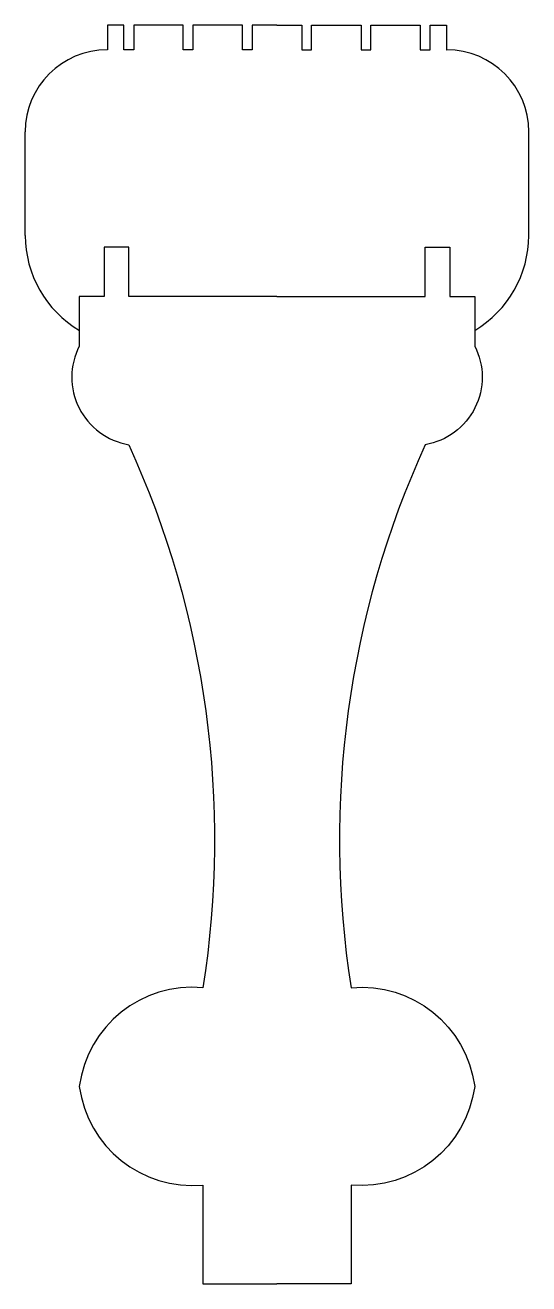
# Model space of a CAD drawing. Header units: inches. Extents: x 618.6 to 689.6, y 277.3 to 303.8.
# Drawn here: x 618.57 to 628.76, y 278.29 to 303.79 of the extents above; entities outside this region: 2.
import ezdxf

# ---------------------------------------------------------------- set-up
doc = ezdxf.new("R2010")
doc.units = ezdxf.units.IN
doc.header["$MEASUREMENT"] = 0
doc.layers.add('rub', color=40, linetype='Continuous')

msp = doc.modelspace()

# ---------------------------------------------------------------- linework, layer by layer
for points in [[(623.661, 298.287), (620.661, 298.287), (620.661, 299.287), (620.161, 299.287), (620.161, 298.287), (619.661, 298.287), (619.661, 297.287, 0.505606), (620.661, 295.287, -0.146923), (622.161, 284.287, 0.402815), (619.661, 282.287, 0.402815), (622.161, 280.287), (622.161, 278.287), (623.661, 278.287)], [(623.661, 298.287), (626.661, 298.287), (626.661, 299.287), (627.161, 299.287), (627.161, 298.287), (627.661, 298.287), (627.661, 297.287, -0.505606), (626.661, 295.287, 0.146923), (625.161, 284.287, -0.402815), (627.661, 282.287, -0.402815), (625.161, 280.287), (625.161, 278.287), (623.661, 278.287)], [(685.46, 297.262), (682.46, 297.262), (682.46, 298.262), (681.96, 298.262), (681.96, 297.262), (681.46, 297.262), (681.46, 296.262, 0.505606), (682.46, 294.262, -0.146923), (683.96, 283.262, 0.402815), (681.46, 281.262, 0.402815), (683.96, 279.262), (683.96, 277.262), (685.46, 277.262)], [(685.46, 297.262), (688.46, 297.262), (688.46, 298.262), (688.96, 298.262), (688.96, 297.262), (689.46, 297.262), (689.46, 296.262, -0.505606), (688.46, 294.262, 0.146923), (686.96, 283.262, -0.402815), (689.46, 281.262, -0.402815), (686.96, 279.262), (686.96, 277.262), (685.46, 277.262)]]:
    msp.add_lwpolyline(points, format="xyb")
at = {"layer": 'rub'}
for p, q in [((620.232, 303.787), (620.232, 303.287)), ((620.561, 303.787), (620.232, 303.787)), ((620.561, 303.287), (620.561, 303.787)), ((620.761, 303.787), (620.761, 303.287)), ((621.761, 303.787), (620.761, 303.787)), ((621.761, 303.287), (621.761, 303.787)), ((621.961, 303.787), (621.961, 303.287)), ((622.961, 303.787), (621.961, 303.787)), ((622.961, 303.287), (622.961, 303.787)), ((623.161, 303.787), (623.161, 303.287)), ((623.661, 303.787), (623.161, 303.787)), ((623.661, 303.787), (624.161, 303.787)), ((624.161, 303.787), (624.161, 303.287)), ((624.361, 303.787), (625.361, 303.787)), ((624.361, 303.287), (624.361, 303.787)), ((625.361, 303.787), (625.361, 303.287)), ((625.561, 303.787), (626.561, 303.787)), ((625.561, 303.287), (625.561, 303.787)), ((626.561, 303.787), (626.561, 303.287)), ((626.761, 303.787), (627.09, 303.787)), ((626.761, 303.287), (626.761, 303.787)), ((627.09, 303.787), (627.09, 303.287)), ((620.232, 303.287), (620.226, 303.287)), ((620.761, 303.287), (620.561, 303.287)), ((621.961, 303.287), (621.761, 303.287)), ((623.161, 303.287), (622.961, 303.287)), ((624.161, 303.287), (624.361, 303.287)), ((625.361, 303.287), (625.561, 303.287)), ((626.561, 303.287), (626.761, 303.287)), ((627.09, 303.287), (627.096, 303.287)), ((618.566, 299.528), (618.566, 301.627)), ((628.756, 299.528), (628.756, 301.627))]:
    msp.add_line(p, q, dxfattribs=at)
for centre, radius, start, end in [((620.226, 301.627), 1.66, 90, 180), ((627.096, 301.627), 1.66, 0, 90), ((620.807, 299.528), 2.24, 180, 239.2545), ((626.516, 299.528), 2.24, 300.7455, 0)]:
    msp.add_arc(centre, radius, start, end, dxfattribs=at)

doc.saveas('drawing.dxf')
